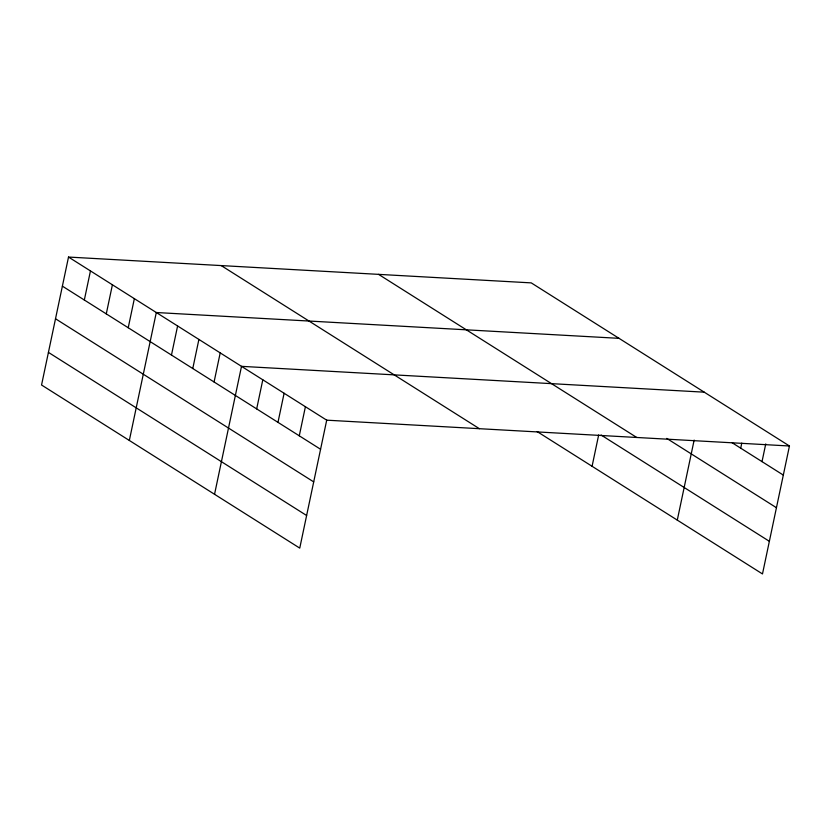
<?xml version="1.0" encoding="UTF-8"?>
<svg xmlns="http://www.w3.org/2000/svg" width="831" height="831" viewBox="0 0 831 831"><rect width="100%" height="100%" fill="white"/><g stroke="black" fill="none" stroke-linecap="round" stroke-linejoin="round"><path stroke-width="1.25" d="M68.516 257.059L41.55 385.002L299.752 548.117L326.708 420.174L68.516 257.059L531.248 282.883L789.45 445.998L762.484 573.941L537.21 431.621M84.326 300.012L90.454 270.927M106.275 313.879L112.403 284.794M128.223 327.746L134.352 298.651M129.335 440.461L156.301 312.518L619.043 338.342M171.466 355.066L177.605 325.981M192.771 368.528L198.9 339.432M214.076 381.98L220.205 352.895M214.543 494.289L241.509 366.346L704.241 392.17M256.675 408.894L262.804 379.809M277.98 422.356L284.109 393.26M299.274 435.808L305.413 406.723M592.077 466.284L598.684 434.914M677.286 520.113L694.145 440.077M740.722 448.169L741.782 443.11M762.017 461.631L765.746 443.92M326.708 420.174L789.45 445.998M732.194 442.788L783.321 475.083M666.742 438.404L776.445 507.71M378.552 274.355L636.743 437.48M601.083 435.008L769.361 541.313M221.212 265.577L479.414 428.703M62.377 286.144L320.579 449.27M55.511 318.772L313.703 481.887M48.427 352.386L306.618 515.5"/></g></svg>
